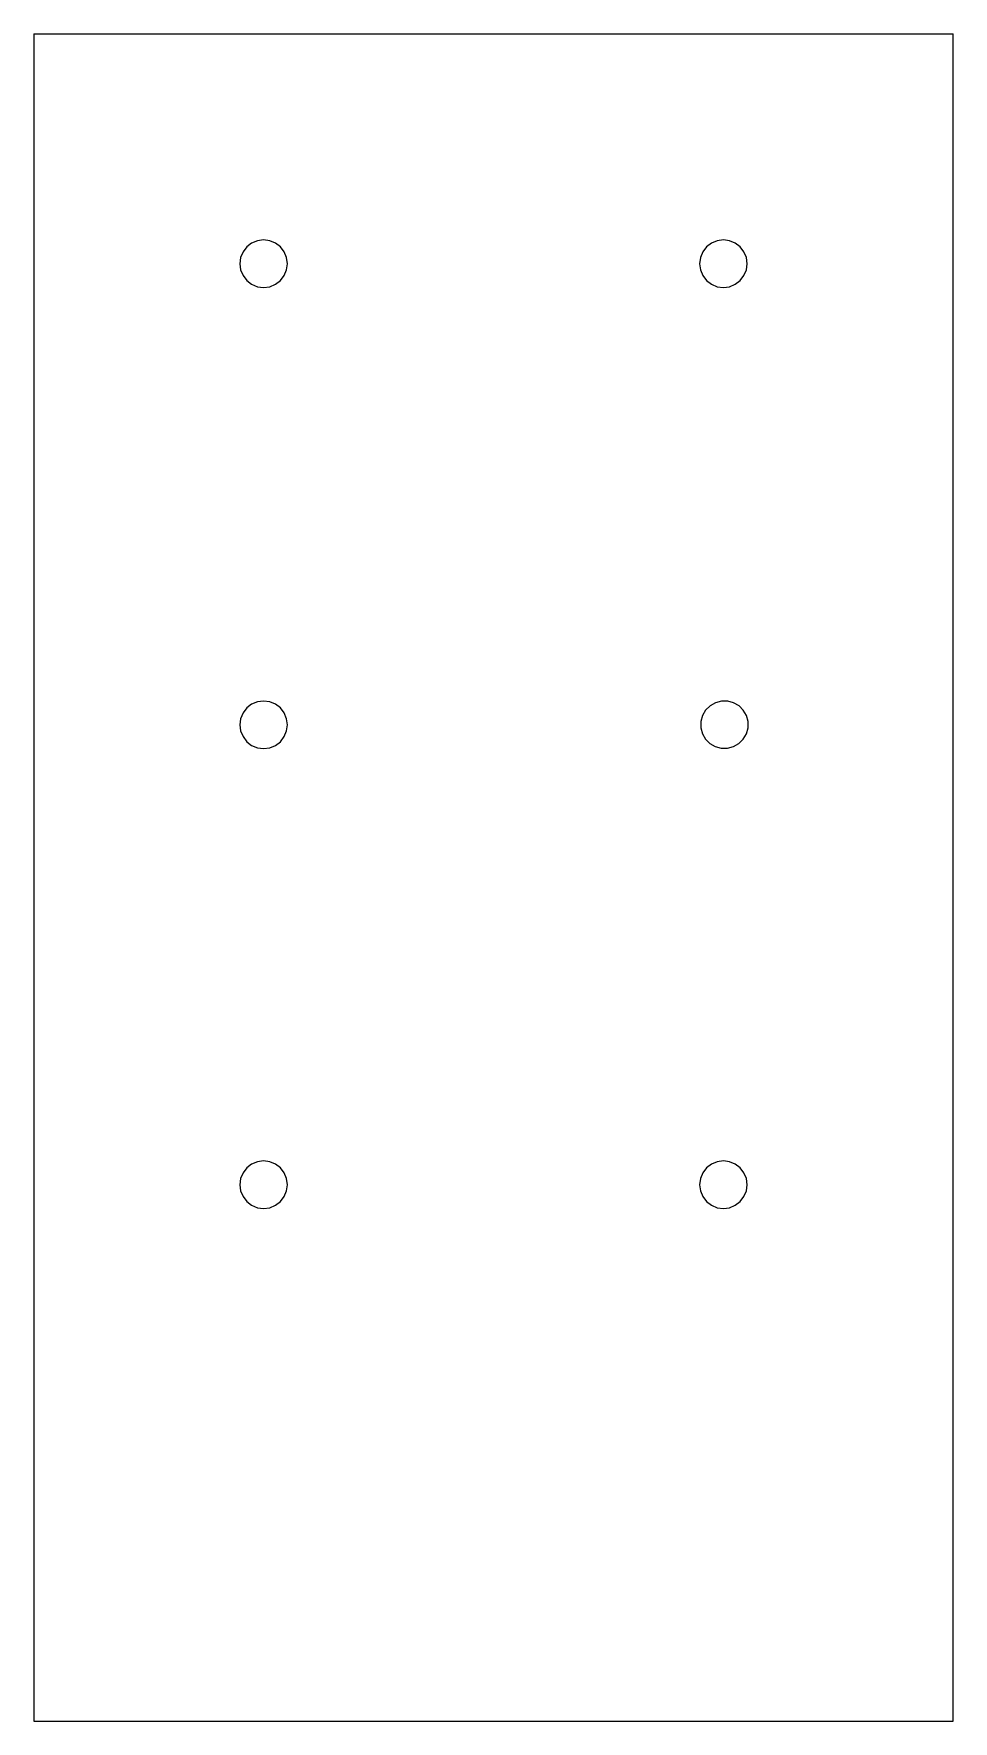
# Model space of a CAD drawing. Extents: x -30 to 30, y -55 to 55.
import ezdxf

# ---------------------------------------------------------------- set-up
doc = ezdxf.new("R2010")
doc.units = 0
doc.header["$MEASUREMENT"] = 0
doc.layers.get('0').update_dxf_attribs({"linetype": 'CONTINUOUS'})

msp = doc.modelspace()

# ---------------------------------------------------------------- linework, layer by layer
for p, q in [((-30, 55.04), (-30, -55.04)), ((-30, 55.04), (30, 55.04)), ((30, -55.04), (30, 55.04)), ((-16.34, 40.81), (-16.5, 40.44)), ((-16.1, 41.14), (-16.34, 40.81)), ((-15.78, 41.38), (-16.1, 41.14)), ((-15.4, 41.54), (-15.78, 41.38)), ((-15, 41.59), (-15.4, 41.54)), ((-14.6, 41.54), (-15, 41.59)), ((-14.23, 41.38), (-14.6, 41.54)), ((-13.9, 41.14), (-14.23, 41.38)), ((-13.66, 40.81), (-13.9, 41.14)), ((-13.5, 40.44), (-13.66, 40.81)), ((13.66, 40.81), (13.5, 40.44)), ((13.9, 41.14), (13.66, 40.81)), ((14.22, 41.38), (13.9, 41.14)), ((14.6, 41.54), (14.22, 41.38)), ((15, 41.59), (14.6, 41.54)), ((15.4, 41.54), (15, 41.59)), ((15.77, 41.38), (15.4, 41.54)), ((16.1, 41.14), (15.77, 41.38)), ((16.34, 40.81), (16.1, 41.14)), ((16.5, 40.44), (16.34, 40.81)), ((-16.5, 40.44), (-16.55, 40.04)), ((-16.55, 40.04), (-16.5, 39.64)), ((-16.5, 39.64), (-16.34, 39.26)), ((-13.66, 39.26), (-13.5, 39.64)), ((-13.45, 40.04), (-13.5, 40.44)), ((-13.5, 39.64), (-13.45, 40.04)), ((13.5, 40.44), (13.45, 40.04)), ((13.45, 40.04), (13.5, 39.64)), ((13.5, 39.64), (13.66, 39.26)), ((16.34, 39.26), (16.5, 39.64)), ((16.55, 40.04), (16.5, 40.44)), ((16.5, 39.64), (16.55, 40.04)), ((-16.34, 39.26), (-16.1, 38.94)), ((-16.1, 38.94), (-15.78, 38.7)), ((-15.78, 38.7), (-15.4, 38.54)), ((-15.4, 38.54), (-15, 38.49)), ((-15, 38.49), (-14.6, 38.54)), ((-14.6, 38.54), (-14.23, 38.7)), ((-14.23, 38.7), (-13.9, 38.94)), ((-13.9, 38.94), (-13.66, 39.26)), ((13.66, 39.26), (13.9, 38.94)), ((13.9, 38.94), (14.22, 38.7)), ((14.22, 38.7), (14.6, 38.54)), ((14.6, 38.54), (15, 38.49)), ((15, 38.49), (15.4, 38.54)), ((15.4, 38.54), (15.77, 38.7)), ((15.77, 38.7), (16.1, 38.94)), ((16.1, 38.94), (16.34, 39.26)), ((-16.1, 11.06), (-16.34, 10.74)), ((-15.78, 11.3), (-16.1, 11.06)), ((-15.4, 11.46), (-15.78, 11.3)), ((-15, 11.51), (-15.4, 11.46)), ((-14.6, 11.46), (-15, 11.51)), ((-14.23, 11.3), (-14.6, 11.46)), ((-13.9, 11.06), (-14.23, 11.3)), ((-13.66, 10.74), (-13.9, 11.06)), ((14.13, 11.2), (13.84, 10.92)), ((14.48, 11.4), (14.13, 11.2)), ((14.87, 11.51), (14.48, 11.4)), ((15.28, 11.51), (14.87, 11.51)), ((15.67, 11.4), (15.28, 11.51)), ((16.02, 11.2), (15.67, 11.4)), ((16.3, 10.91), (16.02, 11.2)), ((-16.5, 10.36), (-16.55, 9.96)), ((-16.55, 9.96), (-16.5, 9.56)), ((-16.34, 10.74), (-16.5, 10.36)), ((-13.5, 10.36), (-13.66, 10.74)), ((-13.45, 9.96), (-13.5, 10.36)), ((-13.5, 9.56), (-13.45, 9.96)), ((13.64, 10.57), (13.53, 10.18)), ((13.53, 10.18), (13.53, 9.77)), ((13.84, 10.92), (13.64, 10.57)), ((16.5, 10.56), (16.3, 10.91)), ((16.61, 10.17), (16.5, 10.56)), ((16.61, 9.76), (16.61, 10.17)), ((-16.5, 9.56), (-16.34, 9.19)), ((-16.34, 9.19), (-16.1, 8.86)), ((-16.1, 8.86), (-15.78, 8.62)), ((-14.23, 8.62), (-13.9, 8.86)), ((-13.9, 8.86), (-13.66, 9.19)), ((-13.66, 9.19), (-13.5, 9.56)), ((13.53, 9.77), (13.64, 9.38)), ((13.64, 9.38), (13.84, 9.03)), ((13.84, 9.03), (14.12, 8.74)), ((16.01, 8.74), (16.3, 9.02)), ((16.3, 9.02), (16.5, 9.37)), ((16.5, 9.37), (16.61, 9.76)), ((-15.78, 8.62), (-15.4, 8.46)), ((-15.4, 8.46), (-15, 8.41)), ((-15, 8.41), (-14.6, 8.46)), ((-14.6, 8.46), (-14.23, 8.62)), ((14.12, 8.74), (14.47, 8.54)), ((14.47, 8.54), (14.86, 8.43)), ((14.86, 8.43), (15.27, 8.43)), ((15.27, 8.43), (15.66, 8.54)), ((15.66, 8.54), (16.01, 8.74)), ((-15.78, -18.7), (-16.1, -18.94)), ((-15.4, -18.54), (-15.78, -18.7)), ((-15, -18.49), (-15.4, -18.54)), ((-14.6, -18.54), (-15, -18.49)), ((-14.23, -18.7), (-14.6, -18.54)), ((-13.9, -18.94), (-14.23, -18.7)), ((14.22, -18.7), (13.9, -18.94)), ((14.6, -18.54), (14.22, -18.7)), ((15, -18.49), (14.6, -18.54)), ((15.4, -18.54), (15, -18.49)), ((15.77, -18.7), (15.4, -18.54)), ((16.1, -18.94), (15.77, -18.7)), ((-16.5, -19.64), (-16.55, -20.04)), ((-16.34, -19.27), (-16.5, -19.64)), ((-16.1, -18.94), (-16.34, -19.27)), ((-13.66, -19.27), (-13.9, -18.94)), ((-13.5, -19.64), (-13.66, -19.27)), ((-13.45, -20.04), (-13.5, -19.64)), ((13.5, -19.64), (13.45, -20.04)), ((13.66, -19.27), (13.5, -19.64)), ((13.9, -18.94), (13.66, -19.27)), ((16.34, -19.27), (16.1, -18.94)), ((16.5, -19.64), (16.34, -19.27)), ((16.55, -20.04), (16.5, -19.64)), ((-16.55, -20.04), (-16.5, -20.44)), ((-16.5, -20.44), (-16.34, -20.82)), ((-16.34, -20.82), (-16.1, -21.14)), ((-13.9, -21.14), (-13.66, -20.82)), ((-13.66, -20.82), (-13.5, -20.44)), ((-13.5, -20.44), (-13.45, -20.04)), ((13.45, -20.04), (13.5, -20.44)), ((13.5, -20.44), (13.66, -20.82)), ((13.66, -20.82), (13.9, -21.14)), ((16.1, -21.14), (16.34, -20.82)), ((16.34, -20.82), (16.5, -20.44)), ((16.5, -20.44), (16.55, -20.04)), ((-16.1, -21.14), (-15.78, -21.38)), ((-15.78, -21.38), (-15.4, -21.54)), ((-15.4, -21.54), (-15, -21.59)), ((-15, -21.59), (-14.6, -21.54)), ((-14.6, -21.54), (-14.23, -21.38)), ((-14.23, -21.38), (-13.9, -21.14)), ((13.9, -21.14), (14.22, -21.38)), ((14.22, -21.38), (14.6, -21.54)), ((14.6, -21.54), (15, -21.59)), ((15, -21.59), (15.4, -21.54)), ((15.4, -21.54), (15.77, -21.38)), ((15.77, -21.38), (16.1, -21.14)), ((-30, -55.04), (30, -55.04))]:
    msp.add_line(p, q)

doc.saveas('drawing.dxf')
